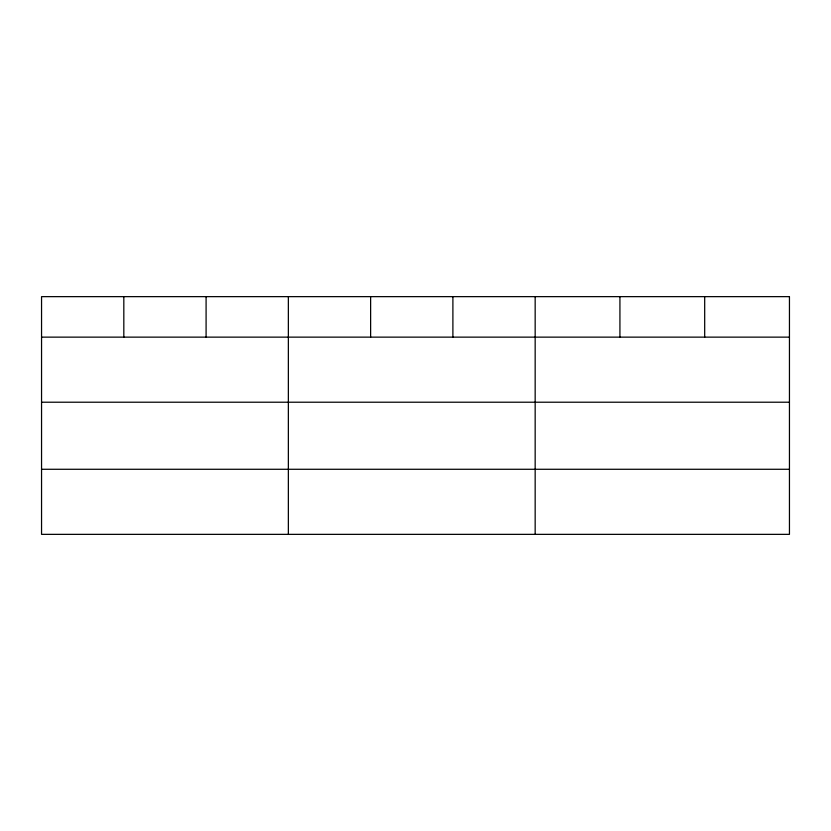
<?xml version="1.0" encoding="UTF-8"?>
<svg xmlns="http://www.w3.org/2000/svg" width="831" height="831" viewBox="0 0 831 831"><rect width="100%" height="100%" fill="white"/><g stroke="black" fill="none" stroke-linecap="round" stroke-linejoin="round"><path stroke-width="1.25" d="M41.55 337.137L789.45 337.137M41.55 402.214L789.45 402.214M41.55 469.276L789.45 469.276M704.688 296.646L704.688 337.137M619.926 296.646L619.926 337.137M535.164 296.646L535.164 534.354M452.895 296.646L452.895 337.137M370.626 296.646L370.626 337.137M288.357 296.646L288.357 534.354M206.088 296.646L206.088 337.137M123.819 296.646L123.819 337.137M789.45 296.646L41.55 296.646L41.55 534.354L789.45 534.354L789.45 296.646"/></g></svg>
